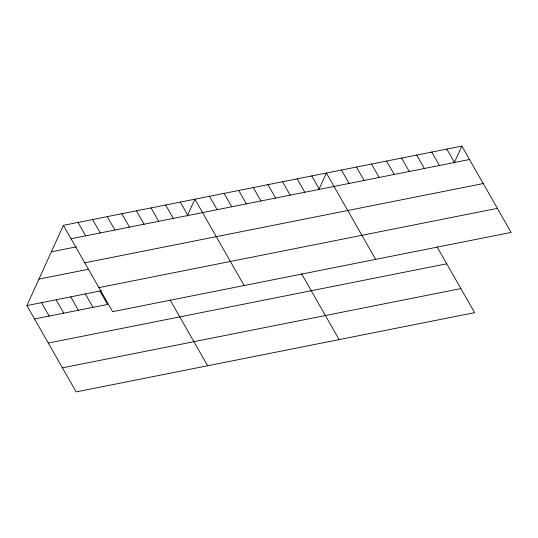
<?xml version="1.0" encoding="UTF-8"?>
<svg xmlns="http://www.w3.org/2000/svg" width="538" height="538" viewBox="0 0 538 538"><rect width="100%" height="100%" fill="white"/><g stroke="black" fill="none" stroke-linecap="round" stroke-linejoin="round"><path stroke-width="0.81" d="M437.044 246.794L474.61 312.652L76.147 391.913L26.9 305.577L63.39 225.348L461.853 146.087L511.1 232.423L112.637 311.684L63.39 225.348M187.19 216.108L194.884 199.188L244.131 285.53M318.684 189.948L326.378 173.034L375.625 259.37M454.159 163.001L461.853 146.087M71.036 238.751L469.499 159.49M51.352 251.824L76.51 246.814M84.762 262.82L483.225 183.559M38.944 279.101L88.454 269.249M98.911 287.615L497.374 208.354M26.9 305.577L101.574 290.722M34.546 318.98L107.593 304.447L99.954 291.045M48.272 343.049L446.735 263.788M62.415 367.844L460.878 288.583M446.802 149.08L454.442 162.483M431.745 152.072L439.391 165.475M416.694 155.065L424.341 168.468M401.644 158.064L409.284 171.467M386.587 161.057L394.233 174.46M371.536 164.05L379.182 177.453M356.486 167.042L364.125 180.445M341.428 170.042L349.075 183.445M311.764 175.939L319.411 189.342M297.158 178.845L304.797 192.248M282.544 181.75L290.19 195.153M267.937 184.662L275.577 198.065M253.324 187.567L260.97 200.97M301.569 273.748L339.135 339.599M238.717 190.472L246.357 203.875M224.104 193.377L231.75 206.78M209.497 196.283L217.137 209.685M180.27 202.1L187.917 215.496M165.664 205.005L173.31 218.408M151.05 207.91L158.697 221.313M136.444 210.815L144.09 224.218M121.83 213.721L129.476 227.123M170.075 299.901L207.641 365.759M107.223 216.626L114.87 230.029M92.61 219.538L100.256 232.934M78.003 222.443L85.643 235.846M85.34 293.95L92.987 307.353M70.734 296.855L78.373 310.258M56.12 299.767L63.766 313.163M41.513 302.672L49.153 316.075"/></g></svg>
